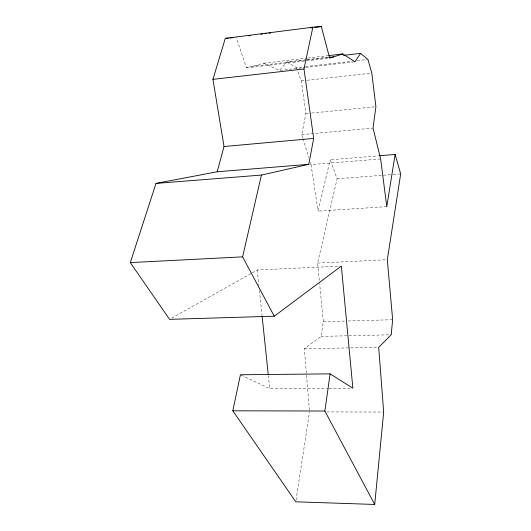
<?xml version="1.0" encoding="UTF-8"?>
<svg xmlns="http://www.w3.org/2000/svg" width="531" height="531" viewBox="0 0 531 531"><rect width="100%" height="100%" fill="white"/><g stroke="black" fill="none" stroke-linecap="round" stroke-linejoin="round"><path stroke-width="0.4" stroke-dasharray="2.65 1.99" d="M296.019 500.175L309.527 411.864M309.394 410.224L304.376 348.734L321.076 336.388L323.333 321.653L319.629 283.687M302.677 137.781L301.694 134.622L305.916 113.614L301.296 80.885L297.586 70.762M319.304 280.381L317.611 263.051L337.125 178.741L330.189 159.804L378.683 155.815M386.78 206.639L318.056 211.119L330.189 159.804M306.599 59.678L286.966 61.974L279.392 70.417L263.622 63.249L246.477 67.842L236.282 37.402M171.719 318.135L251.528 273.219M252.252 272.815L257.283 269.987L340.517 266.131M263.622 63.249L306.858 58.171M307.675 58.071L328.072 55.675M307.422 59.585L328.689 57.096M251.82 66.408L305.889 60.089M306.712 59.996L328.835 57.408M246.477 67.842L328.842 58.237M286.966 61.974L296.451 67.649L304.661 66.707M305.484 66.614L352.312 61.244M357.244 60.68L367.1 59.552M280.215 70.318L304.854 67.503M305.67 67.41L354.947 61.769M301.296 80.885L306.214 80.34M307.037 80.254L371.833 73.125M305.916 113.614L310.854 113.123M311.677 113.043L375.078 106.784M301.694 134.622L373.041 128.084M310.27 162.24L311.007 164.61L380.641 158.955M337.125 178.741L392.436 174.553M393.265 174.493L400.693 173.929M317.611 263.051L387.318 259.725M323.333 321.653L344.792 321.056M348.09 320.97L392.655 319.728M321.076 336.388L391.194 334.789M304.376 348.734L349.79 347.885M350.619 347.871L378.696 347.347M241.147 375.118L269.708 388.632L328.165 388.327M328.988 388.327L350.394 388.214M326.83 411.91L383.681 412.069M296.451 67.649L297.3 69.986M302.916 138.571L308.803 157.508M311.007 164.61L318.056 211.119M257.283 269.987L258.922 285.638M259.44 290.583L262.029 315.301M268.328 375.45L269.708 388.632"/><path stroke-width="0.8" d="M395.124 154.461L386.78 206.639L380.641 158.955L373.041 128.084L375.902 106.704L371.833 73.125L367.923 59.452L360.595 53.365L354.947 61.769L342.754 53.95L329.665 58.138L321.315 26.55L312.859 27.194L303.998 68.99L313.675 138.445L308.783 164.331L217.159 171.785L156.001 183.401L130.307 262.599L169.562 319.35L274.255 316.197L341.347 266.091L352.863 388.201L330.116 373.864L240.417 374.773L232.817 410.802L295.767 501.808L374.707 504.45L383.681 412.069L378.696 347.347L391.194 334.789L392.655 319.728L387.318 259.725L400.693 173.929L395.124 154.461L379.506 155.749M374.707 504.45L324.859 411.027L330.116 373.864M274.255 316.197L242.601 256.865L261.431 175.071L308.783 164.331M217.159 171.785L224.022 146.516L212.944 79.358L225.29 38.378L312.859 27.194M248.541 35.836L250.181 35.63M260.807 34.269L262.447 34.064M264.896 33.752L266.535 33.539M268.985 33.227L270.618 33.022M310.688 27.904L312.321 27.698M314.77 27.386L321.315 26.55M328.888 55.582L342.754 53.95M343.418 55.37L360.595 53.365M328.835 57.408L333.747 56.83M212.944 79.358L303.998 68.99M224.022 146.516L313.675 138.445M225.29 38.378L228.43 38.099M229.996 37.96L233.142 37.681M156.001 183.401L261.431 175.071M130.307 262.599L242.601 256.865M232.817 410.802L324.859 411.027M262.115 316.124L268.241 374.627"/></g></svg>
